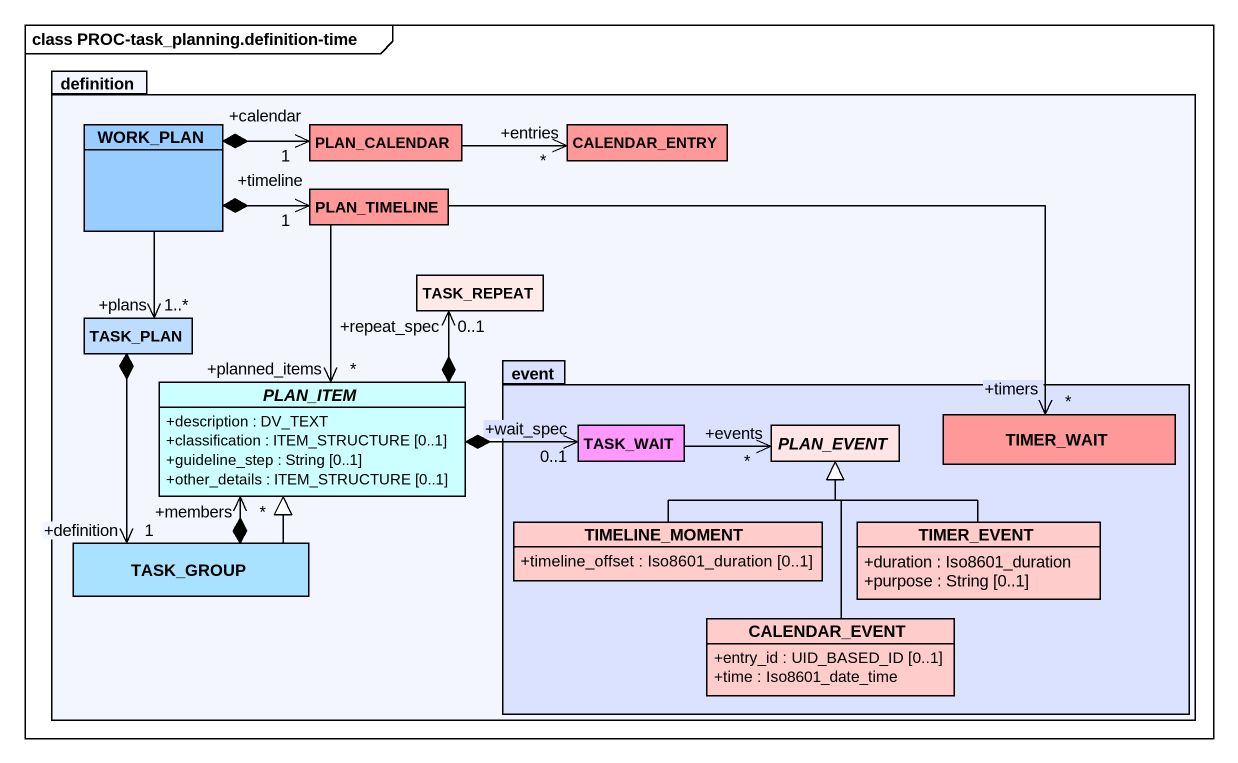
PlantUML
@startuml
mainframe class PROC-task_planning.definition-time
hide circle
hide empty members
skinparam classAttributeIconSize 0
package definition #F4F6FF {
  class WORK_PLAN #99CCFF
  class PLAN_CALENDAR #FF9999
  class PLAN_TIMELINE #FF9999
  class CALENDAR_ENTRY #FF9999
  class TASK_PLAN #BCDDFF
  class TASK_REPEAT #FFEAEA
  abstract class PLAN_ITEM #CCFFFF {
    +description : DV_TEXT
    +classification : ITEM_STRUCTURE [0..1]
    +guideline_step : String [0..1]
    +other_details : ITEM_STRUCTURE [0..1]
  }
  package event #DBE2FF {
    class TASK_WAIT #FF99FF
    abstract class PLAN_EVENT #FFE5E5
    class TIMER_WAIT #FF9999
    class TIMELINE_MOMENT #FFCCCC {
      +timeline_offset : Iso8601_duration [0..1]
    }
    class TIMER_EVENT #FFCCCC {
      +duration : Iso8601_duration
      +purpose : String [0..1]
    }
    class CALENDAR_EVENT #FFCCCC {
      +entry_id : UID_BASED_ID [0..1]
      +time : Iso8601_date_time
    }
  }
  class TASK_GROUP #A8E2FF
}
WORK_PLAN *-right-> "+calendar\n1" PLAN_CALENDAR
WORK_PLAN *-right-> "+timeline\n1" PLAN_TIMELINE
WORK_PLAN --> "+plans\n1..*" TASK_PLAN
PLAN_CALENDAR -right-> "+entries\n*" CALENDAR_ENTRY
PLAN_TIMELINE --> "+planned_items\n*" PLAN_ITEM
PLAN_TIMELINE -right-> "+timers\n*" TIMER_WAIT
TASK_PLAN *--> "+definition\n1" TASK_GROUP
PLAN_ITEM *-up-> "+repeat_spec\n0..1" TASK_REPEAT
PLAN_ITEM *-right-> "+wait_spec\n0..1" TASK_WAIT
TASK_WAIT -right-> "+events\n*" PLAN_EVENT
TIMELINE_MOMENT -up-|> PLAN_EVENT
TIMER_EVENT -up-|> PLAN_EVENT
TASK_GROUP -up-|> PLAN_ITEM
TASK_GROUP *-up-> "+members\n*" PLAN_ITEM
CALENDAR_EVENT -up-|> PLAN_EVENT
@enduml
